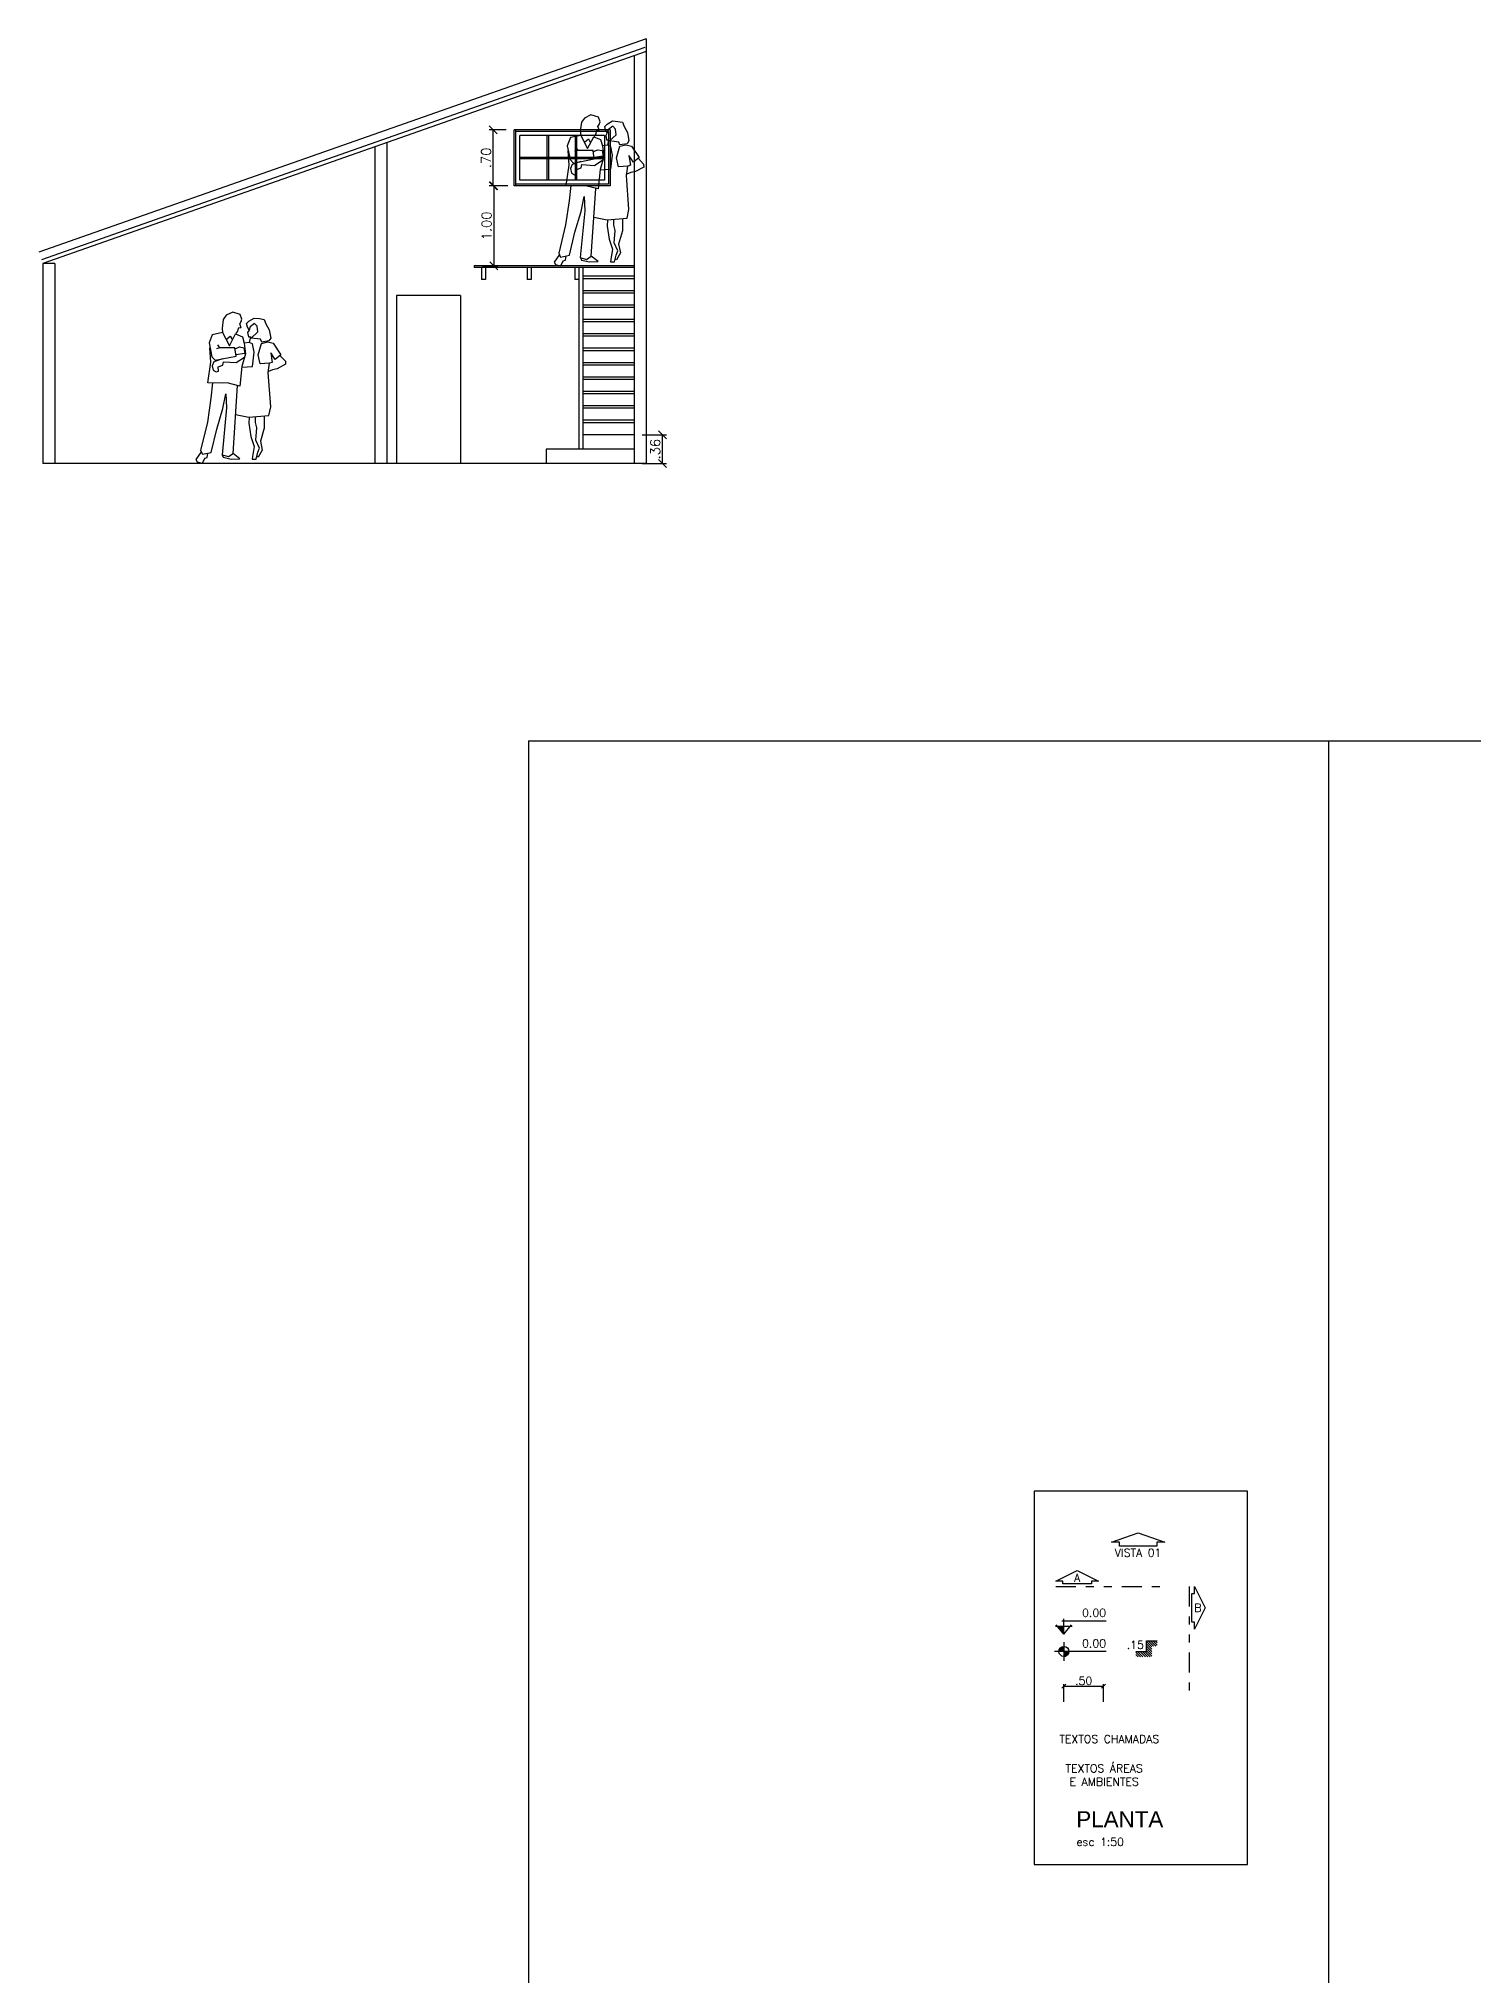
# Model space of a CAD drawing. Header units: metres. Extents: x 433 to 682, y 535 to 584.
# Drawn here: x 595.06 to 612.99, y 553.33 to 577.53 of the extents above; entities that cross this region are included whole.
import ezdxf

# ---------------------------------------------------------------- set-up
doc = ezdxf.new("R2010")
doc.units = ezdxf.units.M
doc.linetypes.add('ACAD_ISO02W100', pattern=[15, 12, -3])
doc.linetypes.add('DIVIDE', pattern=[1.25, 0.5, -0.25, 0, -0.25, 0, -0.25])
for name, color, linetype in [('ARQ-COTAS', 30, 'Continuous'), ('ARQ-ESQ-01', 1, 'ACAD_ISO02W100'), ('ARQ-LINHACORTE', 3, 'DIVIDE'), ('ARQ-NIVEL', 1, 'Continuous'), ('ARQ-TEXTO2', 2, 'Continuous'), ('ARQ-TEXTO3', 3, 'Continuous'), ('ARQ-TEXTO4', 4, 'Continuous'), ('ARQ_ALVENARIA', 4, 'Continuous'), ('ARQ_AVENARIA', 4, 'Continuous')]:
    doc.layers.add(name, color=color, linetype=linetype)
doc.styles.add('ROMANS', font='romans.shx')
doc.dimstyles.new('1-100', dxfattribs={"dimtxt": 0.12, "dimasz": 0.1, "dimexe": 0.05, "dimexo": 0.1, "dimgap": 0.03, "dimtad": 1, "dimzin": 5, "dimdsep": 46, "dimtxsty": 'ROMANS', "dimblk": 'OBLIQUE', "dimcen": 0, "dimclrd": 256, "dimclre": 256, "dimclrt": 2, "dimadec": 0, "dimazin": 0, "dimtfac": 1, "dimtofl": 0, "dimtmove": 2, "dimatfit": 3, "dimfxl": 0.04, "dimtolj": 1, "dimtzin": 1, "dimarcsym": 0})
doc.dimstyles.new('1-50', dxfattribs={"dimscale": 0.5, "dimtxt": 0.2, "dimasz": 0.1, "dimexe": 0.05, "dimexo": 0.1, "dimgap": 0.03, "dimtad": 1, "dimzin": 5, "dimdsep": 46, "dimtxsty": 'ROMANS', "dimblk": 'OBLIQUE', "dimcen": 0, "dimclrd": 256, "dimclre": 256, "dimclrt": 2, "dimadec": 0, "dimazin": 0, "dimtfac": 1, "dimtofl": 0, "dimtmove": 2, "dimatfit": 3, "dimfxl": 0.04, "dimtolj": 1, "dimtzin": 1, "dimarcsym": 0})

# ---------------------------------------------------------------- blocks, each defined once
blk = doc.blocks.new('_Oblique')
at = {"color": 0, "linetype": 'ByBlock', "lineweight": -2}
blk.add_line((-0.5, -0.5), (0.5, 0.5), dxfattribs=at)
blk = doc.blocks.new('*D3')
at = {"layer": 'ARQ-COTAS', "lineweight": -2, "transparency": 16777216}
for p, q in [((607.873, 556.748), (607.873, 556.97)), ((607.873, 556.945), (608.37, 556.945)), ((608.37, 556.748), (608.37, 556.97))]:
    blk.add_line(p, q, dxfattribs=at)
at = {"layer": 'DEFPOINTS', "color": 0, "transparency": 16777216}
for p in [(608.37, 556.945), (607.873, 556.698), (608.37, 556.698)]:
    blk.add_point(p, dxfattribs=at)
at = {"layer": 'ARQ-COTAS', "lineweight": -2, "transparency": 16777216, "xscale": 0.05, "yscale": 0.05, "zscale": 0.05, "rotation": 180}
blk.add_blockref('_Oblique', (607.873, 556.945), dxfattribs=at)
at = {"layer": 'ARQ-COTAS', "lineweight": -2, "transparency": 16777216, "xscale": 0.05, "yscale": 0.05, "zscale": 0.05}
blk.add_blockref('_Oblique', (608.37, 556.945), dxfattribs=at)
at = {"layer": 'ARQ-COTAS', "color": 2, "transparency": 16777216, "insert": (608.122, 557.01), "char_height": 0.1, "attachment_point": 5, "style": 'ROMANS'}
blk.add_mtext('\\A1;.50', dxfattribs=at)
blk = doc.blocks.new('A$C4D0E081D')
at = {"layer": 'ARQ-NIVEL'}
h = blk.add_hatch(dxfattribs=at)
h.set_pattern_fill('ANSI31', color=8, scale=0.25, angle=90, style=0)
h.set_pattern_definition([(135, (-18.381433, -69.158416), (-0.022097087, -0.022097087), [])])
h.paths.add_polyline_path([(0.4, 0.3), (0.2, 0.3), (0.2, 0.1), (0, 0.1), (0, 0), (0.3, 0), (0.3, 0.2), (0.4, 0.2)])
at = {"layer": 'ARQ-NIVEL', "color": 2}
blk.add_lwpolyline([(0, 0.1), (0.2, 0.1), (0.2, 0.3), (0.4, 0.3)], dxfattribs=at)
blk = doc.blocks.new('nivel planta')
at = {"layer": 'ARQ-NIVEL', "color": 1}
for p, q in [((0, 0), (-0.969, 0)), ((-0.884, 0.007), (-0.791, 0.007)), ((-0.883, 0.015), (-0.791, 0.015)), ((-0.882, 0.023), (-0.791, 0.023)), ((-0.88, 0.03), (-0.791, 0.03)), ((-0.876, 0.038), (-0.791, 0.038)), ((-0.873, 0.046), (-0.791, 0.046)), ((-0.868, 0.054), (-0.791, 0.054)), ((-0.861, 0.062), (-0.791, 0.062)), ((-0.854, 0.069), (-0.791, 0.069)), ((-0.844, 0.077), (-0.791, 0.077)), ((-0.83, 0.085), (-0.791, 0.085)), ((-0.791, 0.174), (-0.791, -0.179)), ((-0.791, -0.001), (-0.697, -0.001)), ((-0.791, -0.009), (-0.698, -0.009)), ((-0.791, -0.016), (-0.699, -0.016)), ((-0.791, -0.024), (-0.7, -0.024)), ((-0.791, -0.032), (-0.703, -0.032)), ((-0.791, -0.04), (-0.706, -0.04)), ((-0.791, -0.048), (-0.71, -0.048)), ((-0.791, -0.056), (-0.715, -0.056)), ((-0.791, -0.063), (-0.722, -0.063)), ((-0.791, -0.071), (-0.73, -0.071)), ((-0.791, -0.079), (-0.74, -0.079)), ((-0.791, -0.087), (-0.755, -0.087))]:
    blk.add_line(p, q, dxfattribs=at)
blk.add_circle((-0.791, 0), 0.0937, dxfattribs=at)
blk = doc.blocks.new('nivel corte')
at = {"color": 1}
for p, q in [((-0.155, 0.15), (0.155, 0.15)), ((0, 0), (-0.144, 0.174)), ((0, 0.141), (-0.117, 0.141)), ((0, 0.131), (-0.109, 0.131)), ((0, 0.122), (-0.101, 0.122)), ((0, 0.113), (-0.093, 0.113)), ((0, 0.103), (-0.086, 0.103)), ((0, 0.094), (-0.078, 0.094)), ((0, 0.084), (-0.07, 0.084)), ((0, 0.075), (-0.062, 0.075)), ((0, 0.066), (-0.054, 0.066)), ((0, 0.056), (-0.047, 0.056)), ((0, 0.047), (-0.039, 0.047)), ((-0.038, 0.249), (0.791, 0.249)), ((0, 0.038), (-0.031, 0.038)), ((0, 0.028), (-0.023, 0.028)), ((0, 0.019), (-0.016, 0.019)), ((0, 0.009), (-0.008, 0.009)), ((0, 0), (0, 0.287)), ((0, 0), (0.144, 0.174))]:
    blk.add_line(p, q, dxfattribs=at)
blk = doc.blocks.new('*D67')
at = {"layer": 'ARQ_ALVENARIA', "lineweight": -2, "transparency": 16777216}
for p, q in [((602.603, 572.582), (602.908, 572.582)), ((602.858, 572.222), (602.858, 572.582)), ((602.603, 572.222), (602.908, 572.222))]:
    blk.add_line(p, q, dxfattribs=at)
at = {"layer": 'DEFPOINTS', "color": 0, "transparency": 16777216}
for p in [(602.503, 572.582), (602.858, 572.582), (602.503, 572.222)]:
    blk.add_point(p, dxfattribs=at)
at = {"layer": 'ARQ_ALVENARIA', "lineweight": -2, "transparency": 16777216, "xscale": 0.1, "yscale": 0.1, "zscale": 0.1}
for p, rotation in [((602.858, 572.582), 90), ((602.858, 572.222), 270)]:
    blk.add_blockref('_Oblique', p, dxfattribs=dict(at, rotation=rotation))
at = {"layer": 'ARQ_ALVENARIA', "color": 2, "transparency": 16777216, "insert": (602.768, 572.402), "char_height": 0.12, "attachment_point": 5, "rotation": 90, "style": 'ROMANS'}
blk.add_mtext('\\A1;.36', dxfattribs=at)
blk = doc.blocks.new('*D68')
at = {"layer": 'ARQ-COTAS', "lineweight": -2, "transparency": 16777216}
for p, q in [((600.923, 575.692), (600.7, 575.692)), ((600.75, 575.692), (600.75, 574.692)), ((600.603, 574.692), (600.8, 574.692))]:
    blk.add_line(p, q, dxfattribs=at)
at = {"layer": 'DEFPOINTS', "color": 0, "transparency": 16777216}
for p in [(601.023, 575.692), (600.503, 574.692), (600.75, 574.692)]:
    blk.add_point(p, dxfattribs=at)
at = {"layer": 'ARQ-COTAS', "lineweight": -2, "transparency": 16777216, "xscale": 0.1, "yscale": 0.1, "zscale": 0.1}
for p, rotation in [((600.75, 575.692), 90), ((600.75, 574.692), 270)]:
    blk.add_blockref('_Oblique', p, dxfattribs=dict(at, rotation=rotation))
at = {"layer": 'ARQ-COTAS', "color": 2, "transparency": 16777216, "insert": (600.66, 575.192), "char_height": 0.12, "attachment_point": 5, "rotation": 90, "style": 'ROMANS'}
blk.add_mtext('\\A1;1.00', dxfattribs=at)
blk = doc.blocks.new('*D69')
at = {"layer": 'ARQ-COTAS', "lineweight": -2, "transparency": 16777216}
for p, q in [((600.903, 576.392), (600.693, 576.392)), ((600.743, 575.692), (600.743, 576.392)), ((600.903, 575.692), (600.693, 575.692))]:
    blk.add_line(p, q, dxfattribs=at)
at = {"layer": 'DEFPOINTS', "color": 0, "transparency": 16777216}
for p in [(600.743, 576.392), (601.003, 576.392), (601.003, 575.692)]:
    blk.add_point(p, dxfattribs=at)
at = {"layer": 'ARQ-COTAS', "lineweight": -2, "transparency": 16777216, "xscale": 0.1, "yscale": 0.1, "zscale": 0.1}
for p, rotation in [((600.743, 576.392), 90), ((600.743, 575.692), 270)]:
    blk.add_blockref('_Oblique', p, dxfattribs=dict(at, rotation=rotation))
at = {"layer": 'ARQ-COTAS', "color": 2, "transparency": 16777216, "insert": (600.653, 576.042), "char_height": 0.12, "attachment_point": 5, "rotation": 90, "style": 'ROMANS'}
blk.add_mtext('\\A1;.70', dxfattribs=at)

msp = doc.modelspace()

# ---------------------------------------------------------------- linework, layer by layer
for points in [[(602.07, 576.383), (602.051, 576.434), (602.068, 576.46), (602.077, 576.492), (602.059, 576.551), (601.964, 576.579), (601.882, 576.54), (601.844, 576.488), (601.831, 576.379), (601.836, 576.323), (601.708, 576.297), (601.668, 576.193), (601.702, 576.02), (601.744, 575.976), (602.006, 576.03), (601.992, 576.135), (601.803, 576.133), (601.78, 576.17)], [(602.07, 576.383), (602.031, 576.379), (602.023, 576.341), (601.998, 576.305), (602.085, 576.27), (602.107, 576.191), (602.123, 576.055), (602.08, 575.898), (602.054, 575.653), (601.897, 575.693), (601.834, 575.693), (601.655, 575.696), (601.691, 575.952), (601.68, 576.132)], [(601.836, 576.323), (601.922, 576.158), (601.998, 576.305)], [(601.884, 576.238), (601.934, 576.278), (601.96, 576.231)], [(602.001, 575.3), (602.166, 575.266), (602.417, 575.288), (602.439, 575.395), (602.409, 575.823), (602.423, 575.94), (602.307, 575.93), (602.284, 576.043), (602.326, 576.187), (602.401, 576.206), (602.47, 576.19), (602.565, 576.046), (602.496, 575.988), (602.439, 576.072), (602.459, 575.95), (602.423, 575.94)], [(602.079, 575.891), (602.213, 575.901), (602.231, 576.077), (602.214, 576.183), (602.17, 576.201)], [(602.196, 576.253), (602.185, 576.269), (602.17, 576.201), (602.107, 576.191)], [(602.168, 576.355), (602.148, 576.322), (602.16, 576.268), (602.185, 576.269)], [(601.837, 575.995), (601.729, 575.959), (601.707, 575.907), (601.72, 575.852), (601.759, 575.831), (601.785, 575.839), (601.784, 575.895), (601.841, 575.917), (601.849, 575.957), (602.008, 575.948), (602.112, 576.016)], [(601.803, 576.133), (601.76, 576.121)], [(601.994, 576.122), (602.048, 576.143), (602.104, 576.133), (602.115, 576.063), (602.004, 576.047)], [(602.558, 576.033), (602.622, 575.965), (602.624, 575.926), (602.519, 575.87), (602.463, 575.857), (602.411, 575.837)], [(601.712, 575.695), (601.691, 575.504), (601.647, 575.204), (601.562, 574.851), (601.585, 574.803), (601.694, 574.825), (601.764, 575.115), (601.842, 575.373), (601.879, 575.56), (601.887, 575.382), (601.831, 574.797), (601.91, 574.773), (601.968, 574.813), (602.025, 575.66)], [(602.171, 575.267), (602.165, 575.189), (602.19, 575.025), (602.232, 574.901), (602.212, 574.773), (602.208, 574.741), (602.257, 574.742), (602.279, 574.828), (602.298, 574.879), (602.253, 574.979), (602.267, 575.135), (602.249, 575.201), (602.249, 575.274)], [(602.356, 575.283), (602.357, 575.128), (602.31, 574.965), (602.333, 574.854), (602.281, 574.767), (602.266, 574.777)], [(601.57, 574.833), (601.503, 574.738), (601.52, 574.708), (601.587, 574.692), (601.617, 574.754), (601.644, 574.762), (601.655, 574.817)], [(601.832, 574.796), (601.844, 574.765), (601.945, 574.743), (602.053, 574.747), (601.968, 574.813)], [(597.593, 573.918), (597.574, 573.969), (597.591, 573.995), (597.6, 574.027), (597.582, 574.086), (597.487, 574.114), (597.405, 574.076), (597.367, 574.024), (597.354, 573.915), (597.359, 573.859), (597.231, 573.832), (597.191, 573.729), (597.225, 573.556), (597.266, 573.512), (597.529, 573.565), (597.515, 573.67), (597.326, 573.668), (597.303, 573.706)], [(597.593, 573.918), (597.554, 573.915), (597.546, 573.876), (597.521, 573.841), (597.608, 573.806), (597.629, 573.726), (597.646, 573.591), (597.603, 573.433), (597.577, 573.188), (597.419, 573.229), (597.356, 573.228), (597.177, 573.232), (597.213, 573.487), (597.203, 573.667)], [(597.359, 573.859), (597.445, 573.693), (597.521, 573.841)], [(597.406, 573.774), (597.457, 573.814), (597.483, 573.767)], [(597.719, 573.789), (597.708, 573.805), (597.693, 573.736), (597.629, 573.726)], [(597.691, 573.89), (597.671, 573.858), (597.683, 573.804), (597.708, 573.805)], [(597.36, 573.53), (597.252, 573.495), (597.23, 573.442), (597.243, 573.388), (597.282, 573.367), (597.308, 573.375), (597.307, 573.431), (597.364, 573.453), (597.371, 573.493), (597.53, 573.483), (597.635, 573.552)], [(597.326, 573.668), (597.283, 573.657)], [(597.517, 573.657), (597.571, 573.679), (597.626, 573.668), (597.638, 573.599), (597.527, 573.582)], [(597.523, 572.836), (597.689, 572.802), (597.939, 572.824), (597.962, 572.93), (597.932, 573.359), (597.946, 573.475), (597.83, 573.466), (597.807, 573.579), (597.848, 573.723), (597.924, 573.742), (597.993, 573.725), (598.087, 573.582), (598.019, 573.524), (597.962, 573.607), (597.982, 573.485), (597.946, 573.475)], [(597.602, 573.427), (597.736, 573.436), (597.754, 573.612), (597.736, 573.718), (597.693, 573.736)], [(598.081, 573.569), (598.145, 573.5), (598.147, 573.462), (598.042, 573.405), (597.985, 573.393), (597.934, 573.373)], [(597.235, 573.23), (597.214, 573.039), (597.17, 572.74), (597.085, 572.386), (597.108, 572.339), (597.216, 572.36), (597.287, 572.651), (597.365, 572.908), (597.401, 573.095), (597.409, 572.918), (597.354, 572.332), (597.433, 572.309), (597.491, 572.348), (597.547, 573.196)], [(597.879, 572.818), (597.879, 572.663), (597.833, 572.501), (597.856, 572.39), (597.804, 572.302), (597.788, 572.313)], [(597.694, 572.802), (597.688, 572.725), (597.713, 572.56), (597.755, 572.437), (597.735, 572.309), (597.731, 572.276), (597.78, 572.278), (597.801, 572.364), (597.821, 572.414), (597.776, 572.515), (597.79, 572.67), (597.772, 572.736), (597.772, 572.809)], [(597.093, 572.369), (597.025, 572.274), (597.043, 572.244), (597.109, 572.227), (597.14, 572.289), (597.167, 572.297), (597.178, 572.353)], [(597.355, 572.332), (597.367, 572.301), (597.468, 572.278), (597.576, 572.282), (597.491, 572.348)]]:
    msp.add_lwpolyline(points)
for points in [[(602.168, 576.355), (602.147, 576.392), (602.136, 576.435), (602.166, 576.464), (602.234, 576.503), (602.301, 576.498), (602.358, 576.486), (602.378, 576.433), (602.421, 576.357), (602.439, 576.254), (602.416, 576.219), (602.326, 576.203), (602.311, 576.24), (602.196, 576.253), (602.277, 576.33), (602.271, 576.401), (602.238, 576.437), (602.184, 576.396)], [(597.691, 573.89), (597.67, 573.928), (597.659, 573.971), (597.689, 574), (597.757, 574.038), (597.823, 574.033), (597.881, 574.021), (597.901, 573.968), (597.944, 573.893), (597.962, 573.79), (597.938, 573.754), (597.849, 573.738), (597.833, 573.775), (597.719, 573.789), (597.8, 573.866), (597.794, 573.937), (597.761, 573.973), (597.707, 573.932)], [(607.502, 554.713), (610.169, 554.713), (610.169, 559.379), (607.502, 559.379)]]:
    msp.add_lwpolyline(points, close=True)
at = {"layer": 'ARQ-ESQ-01'}
for p, q in [((602.203, 576.392), (601.003, 576.392)), ((601.003, 575.692), (601.003, 576.392)), ((601.023, 575.692), (601.023, 576.392)), ((602.183, 576.372), (601.023, 576.372)), ((602.133, 576.322), (601.073, 576.322)), ((601.073, 575.762), (601.073, 576.322)), ((601.416, 575.762), (601.416, 576.322)), ((601.436, 575.762), (601.436, 576.322)), ((601.769, 575.762), (601.769, 576.322)), ((601.789, 575.762), (601.789, 576.322)), ((602.133, 576.322), (602.133, 575.762)), ((602.183, 576.372), (602.183, 575.712)), ((602.203, 576.392), (602.203, 575.692)), ((601.073, 576.052), (602.133, 576.052)), ((601.073, 576.032), (602.133, 576.032)), ((602.133, 575.762), (601.073, 575.762)), ((602.203, 575.692), (601.003, 575.692)), ((602.183, 575.712), (601.023, 575.712)), ((602.503, 574.692), (600.503, 574.692)), ((600.503, 574.692), (600.503, 574.672)), ((602.503, 574.672), (600.503, 574.672)), ((600.598, 574.672), (600.598, 574.522)), ((600.648, 574.522), (600.598, 574.522)), ((600.648, 574.672), (600.648, 574.522)), ((601.168, 574.672), (601.168, 574.522)), ((601.218, 574.522), (601.168, 574.522)), ((601.218, 574.672), (601.218, 574.522)), ((601.763, 574.672), (601.763, 574.522)), ((601.813, 574.522), (601.763, 574.522)), ((601.813, 574.672), (601.813, 572.402)), ((601.863, 574.672), (601.863, 572.402)), ((602.503, 574.562), (601.863, 574.562)), ((602.503, 574.532), (601.863, 574.532)), ((602.503, 574.382), (601.863, 574.382)), ((602.503, 574.352), (601.863, 574.352)), ((602.503, 574.202), (601.863, 574.202)), ((602.503, 574.172), (601.863, 574.172)), ((602.503, 574.022), (601.863, 574.022)), ((602.503, 573.992), (601.863, 573.992)), ((602.503, 573.842), (601.863, 573.842)), ((602.503, 573.812), (601.863, 573.812)), ((602.503, 573.662), (601.863, 573.662)), ((602.503, 573.632), (601.863, 573.632)), ((602.503, 573.482), (601.863, 573.482)), ((602.503, 573.452), (601.863, 573.452)), ((602.503, 573.302), (601.863, 573.302)), ((602.503, 573.272), (601.863, 573.272)), ((602.503, 573.122), (601.863, 573.122)), ((602.503, 573.092), (601.863, 573.092)), ((602.503, 572.942), (601.863, 572.942)), ((602.503, 572.912), (601.863, 572.912)), ((602.503, 572.762), (601.863, 572.762)), ((602.503, 572.732), (601.863, 572.732))]:
    msp.add_line(p, q, dxfattribs=at)
at = {"layer": 'ARQ-LINHACORTE', "ltscale": 0.5}
for p, q in [((607.773, 558.19), (609.107, 558.19)), ((609.44, 558.19), (609.44, 556.856))]:
    msp.add_line(p, q, dxfattribs=at)
at = {"layer": 'ARQ-LINHACORTE', "linetype": 'ByBlock'}
for points in [[(609.034, 558.695), (608.567, 558.695), (608.567, 558.745), (608.467, 558.745), (608.801, 558.861), (609.134, 558.745), (609.034, 558.745), (609.034, 558.695)], [(608.218, 558.223), (607.862, 558.223), (607.862, 558.256), (607.773, 558.256), (608.04, 558.39), (608.307, 558.256), (608.218, 558.256), (608.218, 558.223)], [(609.473, 557.745), (609.473, 558.101), (609.507, 558.101), (609.507, 558.19), (609.64, 557.923), (609.507, 557.656), (609.507, 557.745), (609.473, 557.745)]]:
    msp.add_lwpolyline(points, dxfattribs=at)
at = {"layer": 'ARQ_ALVENARIA'}
for p, q in [((602.653, 577.531), (595.063, 574.863)), ((602.636, 577.419), (595.096, 574.769)), ((602.653, 577.531), (602.653, 572.222)), ((602.653, 577.372), (595.113, 574.722)), ((602.503, 577.319), (602.503, 572.222)), ((599.413, 576.233), (599.413, 572.222)), ((599.263, 576.18), (599.263, 572.222)), ((595.113, 574.722), (595.113, 572.222)), ((595.263, 574.722), (595.113, 574.722)), ((595.263, 574.722), (595.263, 572.222)), ((599.533, 574.322), (599.533, 572.222)), ((600.333, 574.322), (599.533, 574.322)), ((600.333, 574.322), (600.333, 572.222)), ((602.503, 572.582), (601.863, 572.582)), ((601.403, 572.402), (601.403, 572.222)), ((602.503, 572.402), (601.403, 572.402)), ((602.503, 572.402), (601.813, 572.402)), ((602.653, 572.222), (595.113, 572.222))]:
    msp.add_line(p, q, dxfattribs=at)
at = {"layer": 'ARQ_AVENARIA'}
for p, q in [((601.182, 568.758), (631.182, 568.758)), ((601.182, 568.758), (601.182, 536.758)), ((611.182, 568.758), (611.182, 536.758))]:
    msp.add_line(p, q, dxfattribs=at)

# ---------------------------------------------------------------- block references
at = {"layer": 'ARQ-NIVEL'}
for name, p, xscale, yscale, zscale in [('nivel corte', (607.873, 557.594), 0.6666666000000134, 0.6666666000000134, 0.6666666000000134), ('nivel planta', (608.401, 557.378), 0.6666666000000134, 0.6666666000000134, 0.6666666000000134), ('A$C4D0E081D', (608.773, 557.31), 0.6666666650000082, 0.6666666650000082, 0.6666666650000082)]:
    msp.add_blockref(name, p, dxfattribs=dict(at, xscale=xscale, yscale=yscale, zscale=zscale))

# ---------------------------------------------------------------- texts
at = {"layer": 'ARQ-LINHACORTE', "color": 2, "char_height": 0.1, "style": 'ROMANS'}
for s, insert, attachment_point in [('VISTA 01', (608.801, 558.661), 2), ('A', (608.04, 558.296), 5), ('B', (609.547, 557.923), 5)]:
    msp.add_mtext(s, dxfattribs=dict(at, insert=insert, attachment_point=attachment_point))
at = {"layer": 'ARQ-NIVEL', "color": 2, "char_height": 0.1, "attachment_point": 9, "style": 'ROMANS'}
for s, insert in [('0.00', (608.401, 557.81)), ('0.00', (608.401, 557.428)), ('.15', (608.873, 557.41))]:
    msp.add_mtext(s, dxfattribs=dict(at, insert=insert))
at = {"layer": 'ARQ-TEXTO2', "insert": (607.818, 556.333), "char_height": 0.1, "attachment_point": 1, "style": 'ROMANS'}
msp.add_mtext('TEXTOS CHAMADAS', dxfattribs=at)
at = {"layer": 'ARQ-TEXTO3', "insert": (608.377, 555.833), "char_height": 0.1, "attachment_point": 5, "style": 'ROMANS'}
msp.add_mtext('TEXTOS ÁREAS\\PE AMBIENTES', dxfattribs=at)
at = {"layer": 'ARQ-TEXTO4', "insert": (608.029, 555.381), "char_height": 0.1, "attachment_point": 1, "style": 'ROMANS'}
msp.add_mtext('{\\fArial|b0|i0|c238|p34;\\H2x;\\C4;PLANTA\\Fromans|c0;\\H0.6666x;\\P\\H0.7501x;\\C2;esc 1:50}', dxfattribs=at)

# ---------------------------------------------------------------- dimensions: what is measured, and where the dimension line sits
at = {"layer": 'ARQ-COTAS'}
for base, p1, p2, picture, middle in [((600.743, 576.392), (601.003, 575.692), (601.003, 576.392), '*D69', (600.653, 576.042)), ((600.75, 574.692), (601.023, 575.692), (600.503, 574.692), '*D68', (600.66, 575.192))]:
    dim = msp.add_linear_dim(base=base, p1=p1, p2=p2, angle=90, dimstyle='1-100', dxfattribs=at)
    dim.commit()
    dim.dimension.update_dxf_attribs({"geometry": picture, "text_midpoint": middle})
dim = msp.add_linear_dim(base=(608.37, 556.945), p1=(607.873, 556.698), p2=(608.37, 556.698), dimstyle='1-50', dxfattribs=at)
dim.commit()
dim.dimension.update_dxf_attribs({"geometry": '*D3', "text_midpoint": (608.122, 557.01)})
at = {"layer": 'ARQ_ALVENARIA'}
dim = msp.add_linear_dim(base=(602.858, 572.582), p1=(602.503, 572.222), p2=(602.503, 572.582), angle=90, dimstyle='1-100', dxfattribs=at)
dim.commit()
dim.dimension.update_dxf_attribs({"geometry": '*D67', "text_midpoint": (602.768, 572.402)})

doc.saveas('drawing.dxf')
